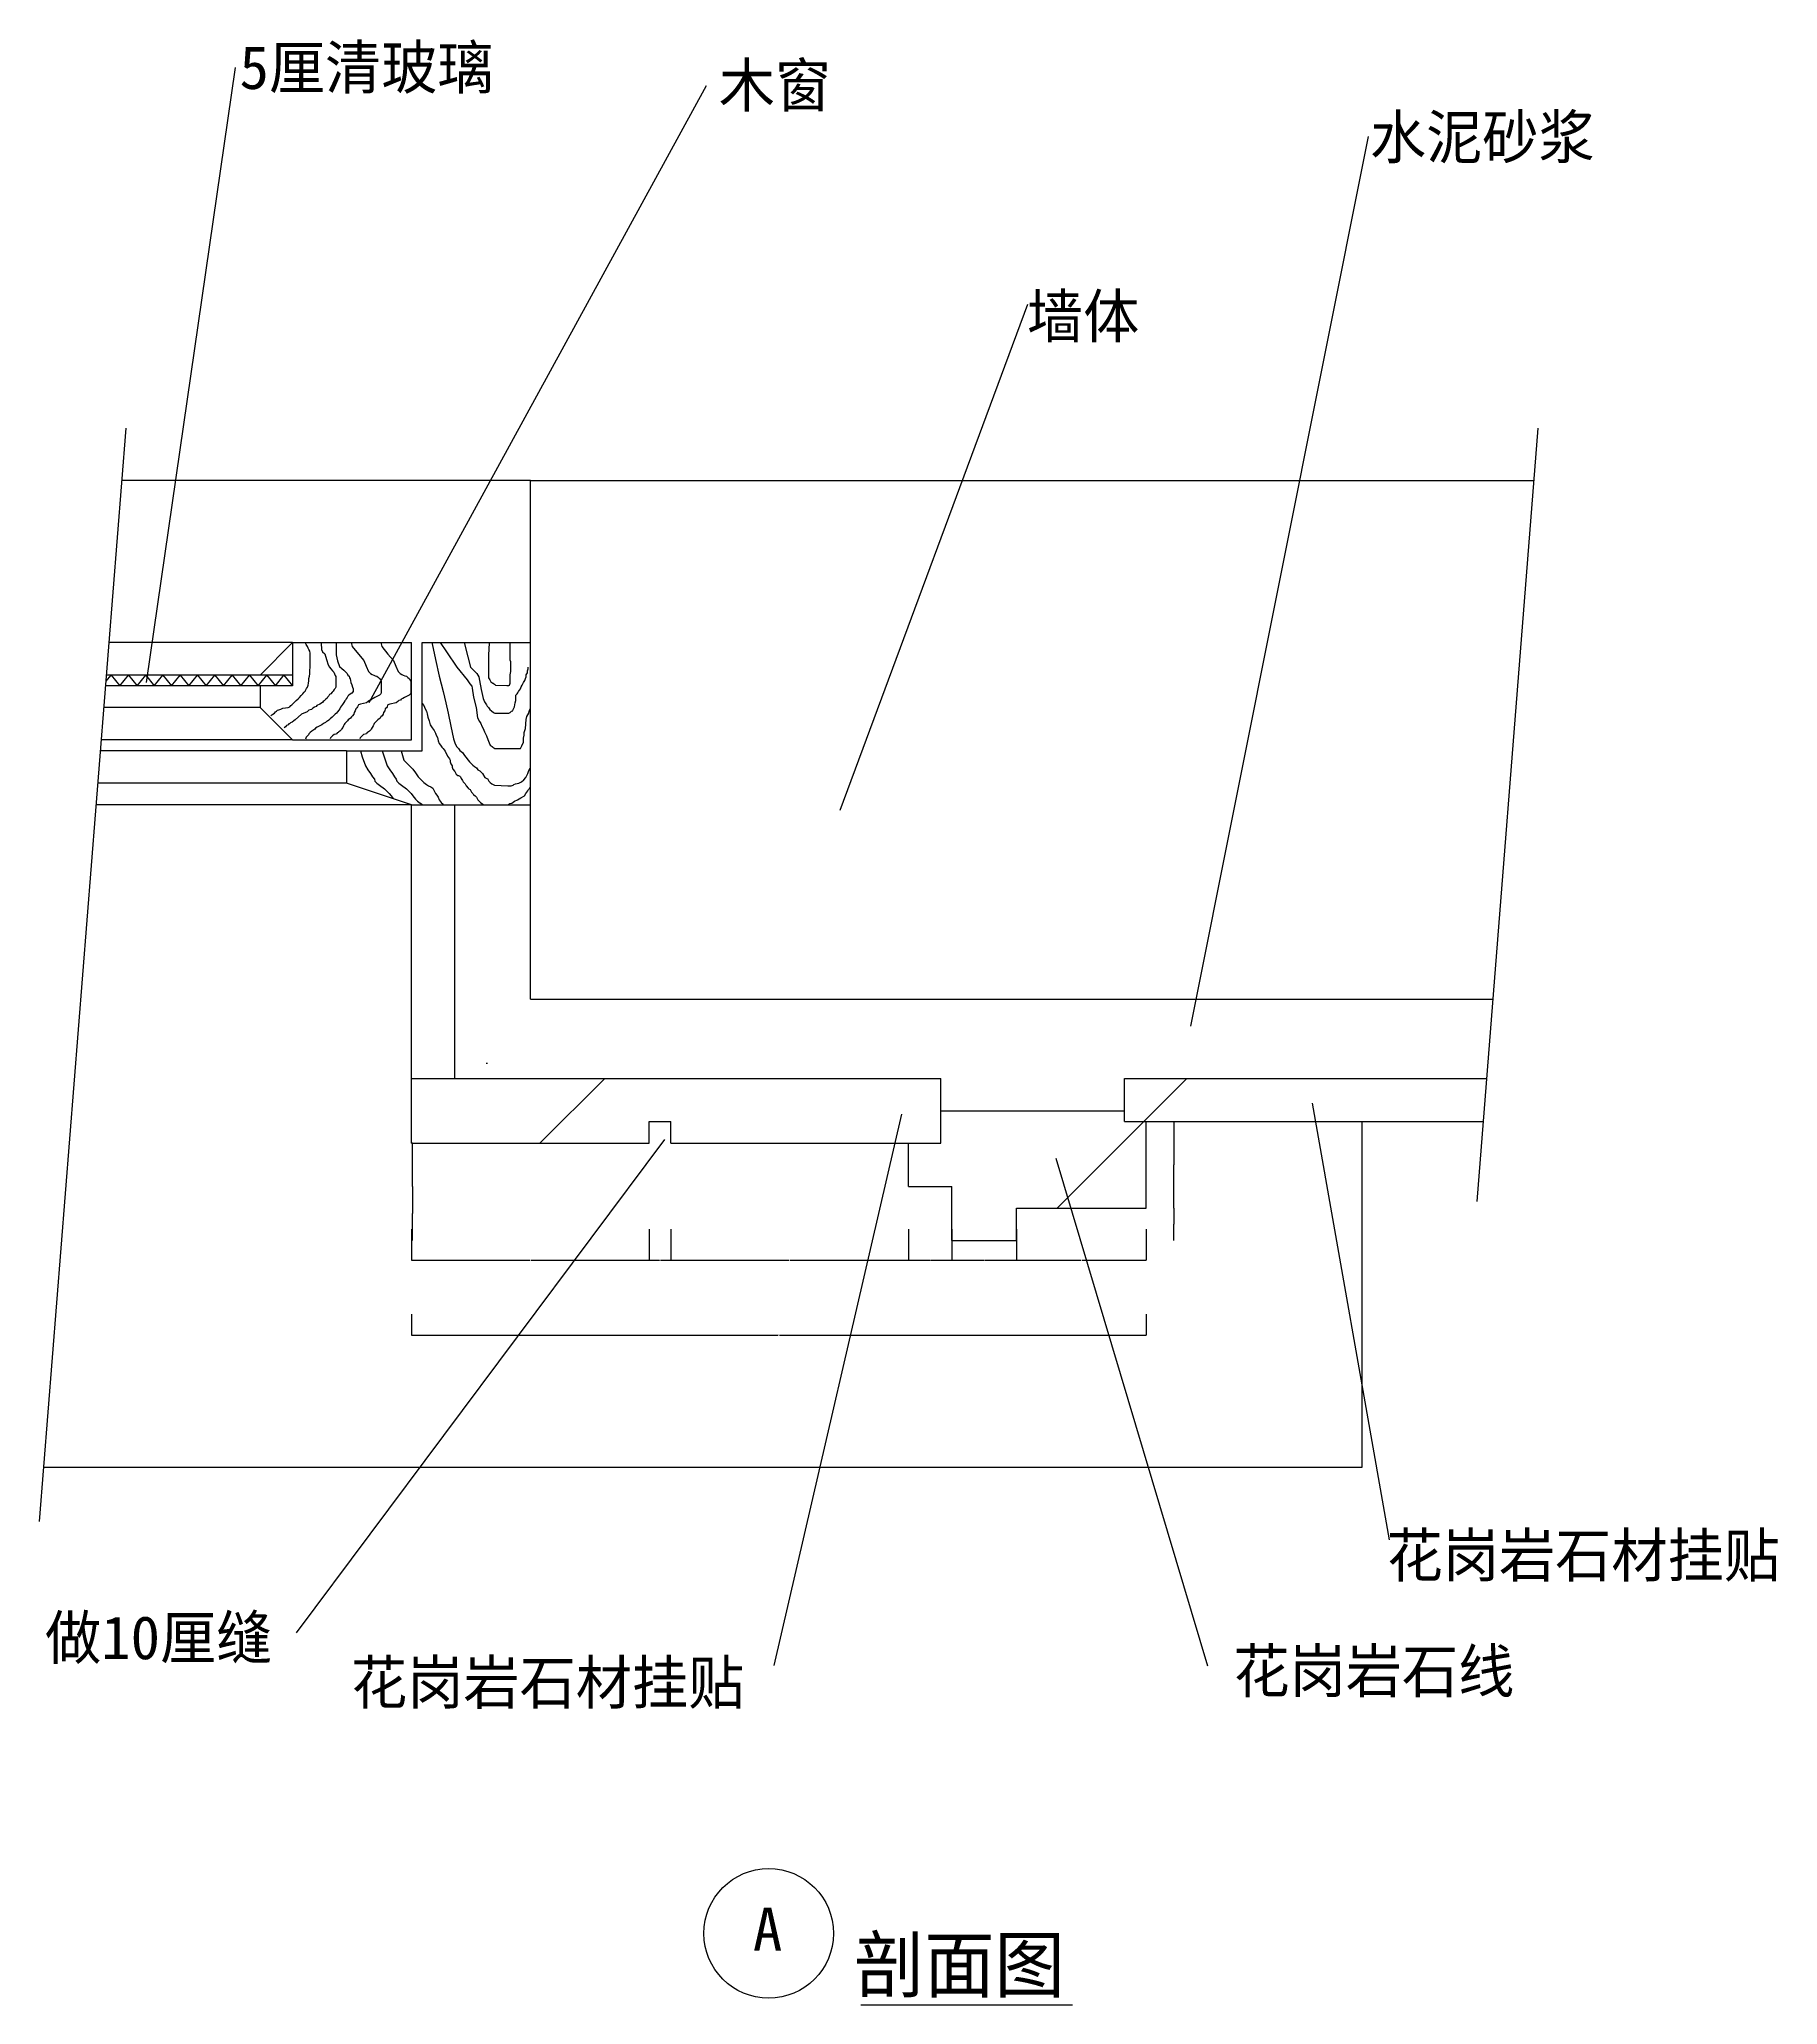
# Model space of a CAD drawing. Header units: metres. Extents: x 267 to 9003, y 394 to 11460.
# Drawn here: x 4981 to 9003, y 6839 to 11388 of the extents above; entities that cross this region are included whole.
import ezdxf

# ---------------------------------------------------------------- set-up
doc = ezdxf.new("R2010")
doc.units = ezdxf.units.M
for name, color, linetype in [('2', 2, 'Continuous'), ('3', 3, 'Continuous'), ('4', 4, 'Continuous'), ('7', 7, 'Continuous'), ('BH', 3, 'Continuous'), ('DIM', 3, 'Continuous'), ('TEXT', 3, 'Continuous')]:
    doc.layers.add(name, color=color, linetype=linetype)
doc.dimstyles.get("Standard").update_dxf_attribs({"dimtxt": 2.5, "dimasz": 2.5, "dimexe": 1.25, "dimexo": 0.625, "dimtad": 1, "dimcen": 2.5, "dimazin": 3, "dimtfac": 1, "dimtmove": 0, "dimatfit": 3})

# ---------------------------------------------------------------- blocks, each defined once
blk = doc.blocks.new('BH2')
at = {"layer": 'BH'}
blk.add_lwpolyline([(0, 32), (5, 28), (0, 24), (5, 20), (0, 16), (5, 12), (0, 8), (5, 4), (0, 0)], dxfattribs=at)
blk = doc.blocks.new('*D46')
for p, q in [((7605.31, 8645.55), (7605.06, 8645.55)), ((7605.56, 8608.05), (7605.56, 8645.55)), ((7605.56, 8645.55), (7605.9, 8645.55)), ((7605.9, 8683.05), (7605.9, 8645.55)), ((7606.15, 8645.55), (7606.4, 8645.55))]:
    blk.add_line(p, q)
at = {"layer": 'Defpoints'}
for p in [(7605.56, 8645.55), (7605.9, 8683.05), (7605.56, 8608.05)]:
    blk.add_point(p, dxfattribs=at)
at = {"layer": 'DIM', "insert": (7605.73, 8646.675), "char_height": 1, "attachment_point": 5}
blk.add_mtext('15', dxfattribs=at)
blk = doc.blocks.new('*D47')
for p, q in [((7241.7, 8634.16), (7241.7, 8562.32)), ((7541.7, 8634.16), (7541.7, 8562.32)), ((7241.95, 8562.32), (7390.7, 8562.32)), ((7392.7, 8562.32), (7541.45, 8562.32))]:
    blk.add_line(p, q)
at = {"layer": 'Defpoints'}
for p in [(7241.7, 8634.16), (7541.7, 8634.16), (7241.7, 8562.32)]:
    blk.add_point(p, dxfattribs=at)
at = {"layer": 'DIM', "insert": (7391.7, 8562.32), "char_height": 1, "attachment_point": 5}
blk.add_mtext('60', dxfattribs=at)
blk = doc.blocks.new('*D48')
for p, q in [((5843.88, 8733.05), (5843.88, 8670.55)), ((5843.63, 8670.55), (5843.38, 8670.55)), ((5843.88, 8608.05), (5843.88, 8670.55)), ((5843.88, 8670.55), (5843.88, 8670.55)), ((5844.13, 8670.55), (5844.38, 8670.55))]:
    blk.add_line(p, q)
at = {"layer": 'Defpoints'}
for p in [(5843.88, 8733.05), (5843.88, 8670.55), (5843.88, 8608.05)]:
    blk.add_point(p, dxfattribs=at)
at = {"layer": 'DIM', "insert": (5843.88, 8671.675), "char_height": 1, "attachment_point": 5}
blk.add_mtext('25', dxfattribs=at)
blk = doc.blocks.new('*D49')
for p, q in [((5841.7, 8634.16), (5841.7, 8562.32)), ((6391.7, 8634.16), (6391.7, 8562.32)), ((5841.95, 8562.32), (6115.2, 8562.32)), ((6118.2, 8562.32), (6391.45, 8562.32))]:
    blk.add_line(p, q)
at = {"layer": 'Defpoints'}
for p in [(5841.7, 8634.16), (6391.7, 8634.16), (5841.7, 8562.32)]:
    blk.add_point(p, dxfattribs=at)
at = {"layer": 'DIM', "insert": (6116.7, 8562.32), "char_height": 1, "attachment_point": 5}
blk.add_mtext('110', dxfattribs=at)
blk = doc.blocks.new('*D50')
for p, q in [((6391.7, 8634.16), (6391.7, 8562.32)), ((6441.7, 8634.16), (6441.7, 8562.32)), ((6391.95, 8562.32), (6415.7, 8562.32)), ((6417.7, 8562.32), (6441.45, 8562.32))]:
    blk.add_line(p, q)
at = {"layer": 'Defpoints'}
for p in [(6391.7, 8634.16), (6441.7, 8634.16), (6391.7, 8562.32)]:
    blk.add_point(p, dxfattribs=at)
at = {"layer": 'DIM', "insert": (6416.7, 8562.32), "char_height": 1, "attachment_point": 5}
blk.add_mtext('10', dxfattribs=at)
blk = doc.blocks.new('*D51')
for p, q in [((6441.7, 8634.16), (6441.7, 8562.32)), ((6991.7, 8634.16), (6991.7, 8562.32)), ((6441.95, 8562.32), (6715.2, 8562.32)), ((6718.2, 8562.32), (6991.45, 8562.32))]:
    blk.add_line(p, q)
at = {"layer": 'Defpoints'}
for p in [(6441.7, 8634.16), (6991.7, 8634.16), (6441.7, 8562.32)]:
    blk.add_point(p, dxfattribs=at)
at = {"layer": 'DIM', "insert": (6716.7, 8562.32), "char_height": 1, "attachment_point": 5}
blk.add_mtext('110', dxfattribs=at)
blk = doc.blocks.new('*D52')
for p, q in [((6991.7, 8634.16), (6991.7, 8562.32)), ((7091.7, 8634.16), (7091.7, 8562.32)), ((6991.95, 8562.32), (7040.7, 8562.32)), ((7042.7, 8562.32), (7091.45, 8562.32))]:
    blk.add_line(p, q)
at = {"layer": 'Defpoints'}
for p in [(6991.7, 8634.16), (7091.7, 8634.16), (6991.7, 8562.32)]:
    blk.add_point(p, dxfattribs=at)
at = {"layer": 'DIM', "insert": (7041.7, 8562.32), "char_height": 1, "attachment_point": 5}
blk.add_mtext('20', dxfattribs=at)
blk = doc.blocks.new('*D53')
for p, q in [((7091.7, 8634.16), (7091.7, 8562.32)), ((7241.7, 8634.16), (7241.7, 8562.32)), ((7091.95, 8562.32), (7165.7, 8562.32)), ((7167.7, 8562.32), (7241.45, 8562.32))]:
    blk.add_line(p, q)
at = {"layer": 'Defpoints'}
for p in [(7091.7, 8634.16), (7241.7, 8634.16), (7091.7, 8562.32)]:
    blk.add_point(p, dxfattribs=at)
at = {"layer": 'DIM', "insert": (7166.7, 8562.32), "char_height": 1, "attachment_point": 5}
blk.add_mtext('30', dxfattribs=at)
blk = doc.blocks.new('*D54')
for p, q in [((5841.7, 8437.32), (5841.7, 8389.13)), ((7541.7, 8437.32), (7541.7, 8389.13)), ((5841.95, 8389.13), (6690.2, 8389.13)), ((6693.2, 8389.13), (7541.45, 8389.13))]:
    blk.add_line(p, q)
at = {"layer": 'Defpoints'}
for p in [(5841.7, 8437.32), (7541.7, 8437.32), (5841.7, 8389.13)]:
    blk.add_point(p, dxfattribs=at)
at = {"layer": 'DIM', "insert": (6691.7, 8389.13), "char_height": 1, "attachment_point": 5}
blk.add_mtext('340', dxfattribs=at)
blk = doc.blocks.new('*D55')
for p, q in [((5844.13, 8833.05), (5841.45, 8833.05)), ((5841.7, 8833.05), (5841.7, 8833.05)), ((5843.88, 8733.05), (5843.88, 8833.05))]:
    blk.add_line(p, q)
at = {"layer": 'Defpoints'}
for p in [(5841.7, 8833.05), (5843.88, 8833.05), (5843.88, 8733.05)]:
    blk.add_point(p, dxfattribs=at)
at = {"layer": 'DIM', "insert": (5842.79, 8831.925), "char_height": 1, "attachment_point": 5}
blk.add_mtext('20', dxfattribs=at)
blk = doc.blocks.new('*D56')
for p, q in [((7605.9, 8883.05), (7605.9, 8783.05)), ((7605.65, 8783.05), (7605.4, 8783.05)), ((7605.9, 8683.05), (7605.9, 8783.05)), ((7605.9, 8783.05), (7605.9, 8783.05)), ((7606.15, 8783.05), (7606.4, 8783.05))]:
    blk.add_line(p, q)
at = {"layer": 'Defpoints'}
for p in [(7605.9, 8883.05), (7605.9, 8783.05), (7605.9, 8683.05)]:
    blk.add_point(p, dxfattribs=at)
at = {"layer": 'DIM', "insert": (7605.9, 8784.175), "char_height": 1, "attachment_point": 5}
blk.add_mtext('40', dxfattribs=at)

msp = doc.modelspace()

# ---------------------------------------------------------------- hatches: boundary and pattern name
at = {"layer": 'BH'}
h = msp.add_hatch(dxfattribs=at)
h.set_pattern_fill('ANSI31', scale=1500)
h.paths.add_polyline_path([(8438.28, 10366.39), (6116.7, 10366.39), (6116.7, 9166.39), (8343.44, 9166.39)])
h = msp.add_hatch(dxfattribs=at)
h.set_pattern_fill('ANSI33', scale=300)
h.paths.add_polyline_path([(7066.7, 8908.05), (7066.7, 8833.05), (6991.7, 8833.05), (6991.7, 8733.05), (7091.7, 8733.05), (7091.7, 8608.05), (7241.7, 8608.05), (7241.7, 8683.05), (7541.7, 8683.05), (7541.7, 8883.05), (7491.7, 8883.05), (7491.7, 8908.05)])
h.paths.add_polyline_path([(8321.05, 8883.05), (8328.96, 8983.05), (7491.7, 8983.05), (7491.7, 8883.05)])
h.paths.add_polyline_path([(7066.7, 8833.05), (7066.7, 8983.05), (5841.7, 8983.05), (5841.7, 8833.05), (6391.7, 8833.05), (6391.7, 8883.05), (6441.7, 8883.05), (6441.7, 8833.05)])
h.paths.add_polyline_path([(5941.7, 9616.39), (5841.7, 9616.39), (5841.7, 8983.05), (5941.7, 8983.05)])
h = msp.add_hatch(dxfattribs=at)
h.set_pattern_fill('AR-CONC', scale=15)
h.paths.add_polyline_path([(6116.7, 9166.39), (6116.7, 9616.39), (5941.7, 9616.39), (5941.7, 8983.05), (7066.7, 8983.05), (7066.7, 8908.05), (7491.7, 8908.05), (7491.7, 8983.05), (8328.96, 8983.05), (8343.44, 9166.39)])

# ---------------------------------------------------------------- linework, layer by layer
at = {"layer": '2'}
for p, q in [((6116.7, 10366.39), (8438.28, 10366.39)), ((6116.7, 9166.39), (6116.7, 10366.39)), ((6116.7, 9166.39), (8343.44, 9166.39))]:
    msp.add_line(p, q, dxfattribs=at)
at = {"layer": '3'}
for p, q in [((5180.51, 10487.59), (4980.58, 7957.62)), ((8447.86, 10487.59), (8306.43, 8697.99)), ((5491.7, 9841.39), (5129.44, 9841.39)), ((5691.7, 9666.39), (5115.61, 9666.39))]:
    msp.add_line(p, q, dxfattribs=at)
at = {"layer": '4'}
for p, q in [((6116.7, 10366.39), (5170.93, 10366.39)), ((5491.7, 9916.39), (5566.7, 9991.39)), ((5566.7, 9991.39), (5566.7, 9891.39)), ((5566.7, 9991.39), (5841.7, 9991.39)), ((5841.7, 9766.39), (5841.7, 9991.39)), ((5866.7, 9741.39), (5866.7, 9991.39)), ((5866.7, 9991.39), (6116.7, 9991.39)), ((5491.7, 9891.39), (5491.7, 9841.39)), ((5491.7, 9841.39), (5566.7, 9766.39)), ((5566.7, 9766.39), (5841.7, 9766.39)), ((5691.7, 9741.39), (5691.7, 9666.39)), ((5691.7, 9741.39), (5866.7, 9741.39)), ((5841.7, 9616.39), (5691.7, 9666.39)), ((5841.7, 8833.05), (5841.7, 9616.39)), ((5841.7, 9616.39), (6116.7, 9616.39)), ((5941.7, 8983.05), (5941.7, 9616.39)), ((5841.7, 8983.05), (7066.7, 8983.05)), ((7066.7, 8833.05), (7066.7, 8983.05)), ((7491.7, 8983.05), (8328.96, 8983.05)), ((7491.7, 8883.05), (7491.7, 8983.05)), ((6391.7, 8833.05), (6391.7, 8883.05)), ((6391.7, 8883.05), (6441.7, 8883.05)), ((6441.7, 8833.05), (6441.7, 8883.05)), ((7066.7, 8908.05), (7491.7, 8908.05)), ((7491.7, 8883.05), (8321.05, 8883.05)), ((7541.7, 8683.05), (7541.7, 8883.05)), ((8041.7, 8083.05), (8041.7, 8883.05)), ((5841.7, 8833.05), (6391.7, 8833.05)), ((6441.7, 8833.05), (7066.7, 8833.05)), ((6991.7, 8733.05), (6991.7, 8833.05)), ((6991.7, 8733.05), (7091.7, 8733.05)), ((7091.7, 8608.05), (7091.7, 8733.05)), ((7241.7, 8683.05), (7541.7, 8683.05)), ((7241.7, 8608.05), (7241.7, 8683.05)), ((7091.7, 8608.05), (7241.7, 8608.05)), ((4990.49, 8083.05), (8041.7, 8083.05))]:
    msp.add_line(p, q, dxfattribs=at)
at = {"layer": '7'}
for p, q in [((5566.7, 9991.39), (5141.3, 9991.39)), ((5566.7, 9916.39), (5135.37, 9916.39)), ((5566.7, 9891.39), (5133.39, 9891.39)), ((5691.7, 9741.39), (5121.54, 9741.39)), ((5566.7, 9766.39), (5123.52, 9766.39)), ((5841.7, 9616.39), (5111.66, 9616.39))]:
    msp.add_line(p, q, dxfattribs=at)
at = {"layer": 'BH'}
for p, q in [((5596.4, 9989.9), (5594.91, 9991.39)), ((5598.22, 9987.18), (5596.4, 9989.9)), ((5600.94, 9982.65), (5598.22, 9987.18)), ((5602.75, 9979.02), (5600.94, 9982.65)), ((5604.57, 9975.4), (5602.75, 9979.02)), ((5606.38, 9971.77), (5604.57, 9975.4)), ((5607.29, 9967.24), (5606.38, 9971.77)), ((5607.29, 9937.33), (5607.29, 9967.24)), ((5632.7, 9991.39), (5632.7, 9989.9)), ((5632.7, 9989.9), (5633.61, 9975.4)), ((5633.61, 9975.4), (5635.43, 9969.96)), ((5635.43, 9969.96), (5640.87, 9965.43)), ((5640.87, 9965.43), (5645.41, 9952.74)), ((5667.19, 9991.39), (5667.19, 9963.61)), ((5667.19, 9963.61), (5670.82, 9949.11)), ((5702.21, 9991.39), (5704.4, 9982.65)), ((5704.4, 9982.65), (5718.92, 9964.52)), ((5718.92, 9964.52), (5731.63, 9950.02)), ((5770.6, 9991.39), (5772.79, 9982.65)), ((5772.79, 9982.65), (5787.31, 9964.52)), ((5787.31, 9964.52), (5800.02, 9950.02)), ((5889.09, 9991.39), (5889.74, 9988.35)), ((5889.74, 9988.35), (5897.17, 9952.74)), ((5907.85, 9991.39), (5923.03, 9970.54)), ((5923.03, 9970.54), (5946.81, 9934.93)), ((5963.88, 9991.39), (5972.07, 9958.67)), ((6021.11, 9989.84), (6019.63, 9963.12)), ((6019.63, 9963.12), (6019.63, 9909.7)), ((6021.22, 9991.39), (6021.11, 9989.84)), ((6069.89, 9951.25), (6069.89, 9991.39)), ((5605.48, 9913.76), (5606.38, 9919.2)), ((5606.38, 9924.64), (5607.29, 9937.33)), ((5606.38, 9919.2), (5606.38, 9924.64)), ((5645.41, 9952.74), (5649.04, 9940.05)), ((5649.04, 9940.05), (5651.76, 9934.61)), ((5651.76, 9934.61), (5655.39, 9930.98)), ((5655.39, 9930.98), (5659.02, 9926.45)), ((5659.02, 9926.45), (5661.74, 9922.83)), ((5661.74, 9922.83), (5663.56, 9919.2)), ((5663.56, 9919.2), (5665.38, 9915.58)), ((5665.38, 9915.58), (5666.28, 9912.86)), ((5670.82, 9949.11), (5675.36, 9936.42)), ((5675.36, 9936.42), (5680.8, 9931.89)), ((5680.8, 9931.89), (5685.34, 9927.36)), ((5685.34, 9927.36), (5688.97, 9923.73)), ((5688.97, 9923.73), (5692.6, 9920.11)), ((5692.6, 9920.11), (5694.42, 9916.48)), ((5694.42, 9916.48), (5697.14, 9913.76)), ((5731.63, 9950.02), (5737.07, 9937.33)), ((5737.07, 9937.33), (5742.52, 9924.64)), ((5742.52, 9924.64), (5747.06, 9920.11)), ((5747.06, 9920.11), (5750.69, 9917.39)), ((5750.69, 9917.39), (5754.32, 9916.48)), ((5754.32, 9916.48), (5757.95, 9914.67)), ((5800.02, 9950.02), (5805.46, 9937.33)), ((5805.46, 9937.33), (5810.91, 9924.64)), ((5810.91, 9924.64), (5815.45, 9920.11)), ((5815.45, 9920.11), (5819.08, 9917.39)), ((5819.08, 9917.39), (5822.71, 9916.48)), ((5822.71, 9916.48), (5826.34, 9914.67)), ((5897.17, 9952.74), (5906.09, 9914.15)), ((5946.81, 9934.93), (5970.58, 9905.24)), ((5972.07, 9958.67), (5978.02, 9934.93)), ((5978.02, 9934.93), (5986.93, 9926.02)), ((5986.93, 9926.02), (5992.88, 9920.08)), ((5992.88, 9920.08), (5997.33, 9912.66)), ((6071.38, 9946.8), (6069.89, 9951.25)), ((6069.89, 9917.12), (6071.38, 9924.54)), ((6069.89, 9897.82), (6069.89, 9917.12)), ((6071.38, 9924.54), (6071.38, 9946.8)), ((6107.04, 9917.12), (6110.02, 9921.57)), ((6107.04, 9912.66), (6107.04, 9917.12)), ((6110.02, 9926.02), (6111.5, 9930.47)), ((6110.02, 9921.57), (6110.02, 9926.02)), ((6111.5, 9930.47), (6111.5, 9934.93)), ((5586.42, 9869.35), (5590.05, 9872.98)), ((5590.05, 9872.98), (5592.77, 9875.7)), ((5592.77, 9875.7), (5593.68, 9877.51)), ((5593.68, 9877.51), (5595.49, 9879.32)), ((5595.49, 9879.32), (5597.31, 9882.04)), ((5597.31, 9882.04), (5599.12, 9885.67)), ((5599.12, 9885.67), (5600.94, 9888.39)), ((5600.94, 9888.39), (5602.75, 9892.92)), ((5602.75, 9892.92), (5603.66, 9897.45)), ((5603.66, 9897.45), (5604.57, 9902.89)), ((5604.57, 9908.33), (5605.48, 9913.76)), ((5604.57, 9902.89), (5604.57, 9908.33)), ((5651.76, 9871.17), (5650.85, 9868.45)), ((5655.39, 9872.98), (5651.76, 9871.17)), ((5658.11, 9876.6), (5655.39, 9872.98)), ((5660.84, 9879.32), (5658.11, 9876.6)), ((5662.65, 9882.95), (5660.84, 9879.32)), ((5665.38, 9885.67), (5662.65, 9882.95)), ((5666.28, 9888.39), (5665.38, 9885.67)), ((5666.28, 9912.86), (5666.28, 9888.39)), ((5699.86, 9872.07), (5696.23, 9869.35)), ((5697.14, 9913.76), (5698.05, 9910.14)), ((5698.05, 9910.14), (5699.86, 9907.42)), ((5699.86, 9907.42), (5700.77, 9903.79)), ((5703.49, 9874.79), (5699.86, 9872.07)), ((5700.77, 9903.79), (5701.68, 9899.26)), ((5701.68, 9899.26), (5703.49, 9893.82)), ((5703.49, 9893.82), (5705.31, 9888.39)), ((5707.12, 9878.42), (5703.49, 9874.79)), ((5705.31, 9888.39), (5707.12, 9884.76)), ((5707.12, 9884.76), (5707.12, 9878.42)), ((5767.93, 9870.26), (5757.04, 9864.82)), ((5757.95, 9914.67), (5761.58, 9913.76)), ((5761.58, 9913.76), (5765.21, 9911.05)), ((5765.21, 9911.05), (5767.93, 9908.33)), ((5767.93, 9908.33), (5769.74, 9905.61)), ((5770.65, 9872.98), (5767.93, 9870.26)), ((5769.74, 9905.61), (5771.56, 9901.98)), ((5771.56, 9874.79), (5770.65, 9872.98)), ((5771.56, 9901.98), (5771.56, 9874.79)), ((5836.32, 9870.26), (5825.43, 9864.82)), ((5826.34, 9914.67), (5829.97, 9913.76)), ((5829.97, 9913.76), (5833.6, 9911.05)), ((5833.6, 9911.05), (5836.32, 9908.33)), ((5836.32, 9908.33), (5838.14, 9905.61)), ((5839.04, 9872.98), (5836.32, 9870.26)), ((5838.14, 9905.61), (5839.95, 9901.98)), ((5839.95, 9874.79), (5839.04, 9872.98)), ((5839.95, 9901.98), (5839.95, 9874.79)), ((5906.09, 9914.15), (5915, 9878.53)), ((5915, 9878.53), (5920.95, 9851.82)), ((5970.58, 9905.24), (5976.53, 9896.34)), ((5976.53, 9896.34), (5980.99, 9890.4)), ((5980.99, 9890.4), (5982.47, 9885.95)), ((5982.47, 9885.95), (5985.45, 9865.17)), ((5997.33, 9912.66), (5998.82, 9903.76)), ((5998.82, 9903.76), (6003.28, 9882.98)), ((6003.28, 9882.98), (6007.74, 9862.2)), ((6019.63, 9909.7), (6022.6, 9905.24)), ((6022.6, 9905.24), (6025.57, 9900.79)), ((6025.57, 9900.79), (6030.03, 9897.82)), ((6030.03, 9897.82), (6031.51, 9897.82)), ((6031.51, 9897.82), (6031.51, 9896.34)), ((6031.51, 9896.34), (6034.49, 9894.85)), ((6034.49, 9894.85), (6035.97, 9893.37)), ((6035.97, 9893.37), (6062.46, 9891.89)), ((6062.46, 9891.89), (6066.92, 9891.89)), ((6066.92, 9891.89), (6068.4, 9893.37)), ((6068.4, 9893.37), (6069.89, 9897.82)), ((6083.26, 9869.62), (6086.24, 9872.59)), ((6083.26, 9857.75), (6083.26, 9869.62)), ((6086.24, 9872.59), (6087.72, 9875.56)), ((6087.72, 9875.56), (6089.21, 9878.53)), ((6089.21, 9878.53), (6093.67, 9884.47)), ((6093.67, 9884.47), (6095.15, 9888.92)), ((6095.15, 9888.92), (6098.13, 9893.37)), ((6098.13, 9893.37), (6101.1, 9899.31)), ((6101.1, 9899.31), (6104.07, 9903.76)), ((6104.07, 9903.76), (6105.56, 9908.21)), ((6105.56, 9908.21), (6107.04, 9912.66)), ((5516.54, 9823.13), (5521.07, 9825.85)), ((5521.07, 9825.85), (5524.7, 9828.57)), ((5524.7, 9828.57), (5527.43, 9831.29)), ((5527.43, 9831.29), (5529.24, 9833.1)), ((5529.24, 9833.1), (5531.96, 9834.91)), ((5531.96, 9834.91), (5534.69, 9835.82)), ((5534.69, 9835.82), (5539.23, 9837.63)), ((5539.23, 9837.63), (5543.76, 9839.44)), ((5543.76, 9839.44), (5556.47, 9841.26)), ((5556.47, 9841.26), (5560.1, 9843.07)), ((5560.1, 9843.07), (5562.82, 9845.79)), ((5562.82, 9845.79), (5564.64, 9847.6)), ((5564.64, 9847.6), (5568.27, 9850.32)), ((5568.27, 9850.32), (5570.99, 9853.95)), ((5570.99, 9853.95), (5574.62, 9857.57)), ((5587.33, 9825.85), (5572.8, 9813.16)), ((5574.62, 9857.57), (5579.16, 9861.2)), ((5579.16, 9861.2), (5582.79, 9864.82)), ((5582.79, 9864.82), (5586.42, 9869.35)), ((5600.03, 9831.29), (5587.33, 9825.85)), ((5604.57, 9834.91), (5600.03, 9831.29)), ((5610.01, 9836.73), (5604.57, 9834.91)), ((5613.64, 9839.44), (5610.01, 9836.73)), ((5617.27, 9842.16), (5613.64, 9839.44)), ((5620.9, 9843.98), (5617.27, 9842.16)), ((5622.72, 9845.79), (5620.9, 9843.98)), ((5629.98, 9849.41), (5622.72, 9845.79)), ((5635.43, 9853.04), (5629.98, 9849.41)), ((5637.24, 9854.85), (5635.43, 9853.04)), ((5639.96, 9856.66), (5637.24, 9854.85)), ((5640.87, 9858.48), (5639.96, 9856.66)), ((5643.59, 9860.29), (5640.87, 9858.48)), ((5646.32, 9863.01), (5643.59, 9860.29)), ((5648.13, 9865.73), (5646.32, 9863.01)), ((5650.85, 9868.45), (5648.13, 9865.73)), ((5665.38, 9825.85), (5661.74, 9823.13)), ((5668.1, 9828.57), (5665.38, 9825.85)), ((5670.82, 9831.29), (5668.1, 9828.57)), ((5673.54, 9834.91), (5670.82, 9831.29)), ((5676.27, 9838.54), (5673.54, 9834.91)), ((5677.17, 9842.16), (5676.27, 9838.54)), ((5679.9, 9844.88), (5677.17, 9842.16)), ((5681.71, 9848.51), (5679.9, 9844.88)), ((5685.34, 9853.04), (5681.71, 9848.51)), ((5687.16, 9856.66), (5685.34, 9853.04)), ((5688.97, 9858.48), (5687.16, 9856.66)), ((5690.79, 9861.2), (5688.97, 9858.48)), ((5692.6, 9864.82), (5690.79, 9861.2)), ((5694.42, 9867.54), (5692.6, 9864.82)), ((5696.23, 9869.35), (5694.42, 9867.54)), ((5708.03, 9825.85), (5705.31, 9822.22)), ((5708.94, 9829.47), (5708.03, 9825.85)), ((5711.66, 9834.01), (5708.94, 9829.47)), ((5712.57, 9838.54), (5711.66, 9834.01)), ((5715.29, 9840.35), (5712.57, 9838.54)), ((5717.11, 9843.07), (5715.29, 9840.35)), ((5718.01, 9845.79), (5717.11, 9843.07)), ((5718.92, 9847.6), (5718.01, 9845.79)), ((5723.46, 9849.41), (5718.92, 9847.6)), ((5737.98, 9852.13), (5723.46, 9849.41)), ((5741.61, 9854.85), (5737.98, 9852.13)), ((5744.33, 9857.57), (5741.61, 9854.85)), ((5747.96, 9858.48), (5744.33, 9857.57)), ((5749.78, 9860.29), (5747.96, 9858.48)), ((5753.41, 9862.1), (5749.78, 9860.29)), ((5757.04, 9864.82), (5753.41, 9862.1)), ((5776.42, 9825.85), (5773.7, 9822.22)), ((5777.33, 9829.47), (5776.42, 9825.85)), ((5780.05, 9834.01), (5777.33, 9829.47)), ((5780.96, 9838.54), (5780.05, 9834.01)), ((5783.68, 9840.35), (5780.96, 9838.54)), ((5785.5, 9843.07), (5783.68, 9840.35)), ((5786.41, 9845.79), (5785.5, 9843.07)), ((5787.31, 9847.6), (5786.41, 9845.79)), ((5791.85, 9849.41), (5787.31, 9847.6)), ((5806.37, 9852.13), (5791.85, 9849.41)), ((5810, 9854.85), (5806.37, 9852.13)), ((5812.72, 9857.57), (5810, 9854.85)), ((5816.36, 9858.48), (5812.72, 9857.57)), ((5818.17, 9860.29), (5816.36, 9858.48)), ((5821.8, 9862.1), (5818.17, 9860.29)), ((5825.43, 9864.82), (5821.8, 9862.1)), ((5866.7, 9850.53), (5870.42, 9845.88)), ((5870.42, 9845.88), (5873.39, 9838.46)), ((5873.39, 9838.46), (5876.37, 9832.52)), ((5876.37, 9832.52), (5877.85, 9826.59)), ((5877.85, 9826.59), (5879.34, 9819.16)), ((5920.95, 9851.82), (5926.89, 9828.07)), ((5926.89, 9828.07), (5932.84, 9798.39)), ((5985.45, 9865.17), (5991.39, 9841.43)), ((5991.39, 9841.43), (5994.36, 9817.68)), ((6007.74, 9862.2), (6010.71, 9854.78)), ((6010.71, 9854.78), (6015.17, 9847.36)), ((6015.17, 9847.36), (6016.65, 9844.39)), ((6016.65, 9844.39), (6019.63, 9841.43)), ((6019.63, 9841.43), (6022.6, 9836.97)), ((6022.6, 9836.97), (6027.06, 9834.01)), ((6027.06, 9834.01), (6031.51, 9829.55)), ((6031.51, 9829.55), (6034.49, 9828.07)), ((6034.49, 9828.07), (6066.92, 9828.07)), ((6066.92, 9828.07), (6069.89, 9829.55)), ((6069.89, 9829.55), (6072.86, 9832.52)), ((6072.86, 9832.52), (6075.83, 9834.01)), ((6075.83, 9834.01), (6077.32, 9836.97)), ((6077.32, 9836.97), (6080.29, 9842.91)), ((6080.29, 9842.91), (6081.78, 9851.82)), ((6081.78, 9851.82), (6083.26, 9857.75)), ((6108.53, 9820.65), (6112.99, 9828.07)), ((6112.99, 9828.07), (6114.47, 9835.49)), ((6114.47, 9835.49), (6116.7, 9839.93)), ((5550.12, 9796.85), (5547.39, 9794.13)), ((5552.84, 9799.57), (5550.12, 9796.85)), ((5556.47, 9801.38), (5552.84, 9799.57)), ((5558.28, 9803.19), (5556.47, 9801.38)), ((5560.1, 9804.1), (5558.28, 9803.19)), ((5561.91, 9805.91), (5560.1, 9804.1)), ((5565.54, 9807.72), (5561.91, 9805.91)), ((5569.17, 9810.44), (5565.54, 9807.72)), ((5572.8, 9813.16), (5569.17, 9810.44)), ((5604.57, 9780.53), (5603.66, 9777.81)), ((5607.29, 9783.25), (5604.57, 9780.53)), ((5610.92, 9786.88), (5607.29, 9783.25)), ((5615.46, 9789.6), (5610.92, 9786.88)), ((5618.18, 9791.41), (5615.46, 9789.6)), ((5620, 9793.22), (5618.18, 9791.41)), ((5623.63, 9795.94), (5620, 9793.22)), ((5626.35, 9797.75), (5623.63, 9795.94)), ((5629.98, 9798.66), (5626.35, 9797.75)), ((5634.52, 9801.38), (5629.98, 9798.66)), ((5638.15, 9804.1), (5634.52, 9801.38)), ((5642.69, 9806.82), (5638.15, 9804.1)), ((5645.41, 9808.63), (5642.69, 9806.82)), ((5647.22, 9809.54), (5645.41, 9808.63)), ((5650.85, 9812.25), (5647.22, 9809.54)), ((5653.58, 9814.97), (5650.85, 9812.25)), ((5658.11, 9818.6), (5653.58, 9814.97)), ((5661.74, 9823.13), (5658.11, 9818.6)), ((5662.65, 9778.72), (5659.02, 9776)), ((5666.28, 9779.63), (5662.65, 9778.72)), ((5669.01, 9780.53), (5666.28, 9779.63)), ((5669.91, 9782.34), (5669.01, 9780.53)), ((5671.73, 9783.25), (5669.91, 9782.34)), ((5673.54, 9785.06), (5671.73, 9783.25)), ((5676.27, 9786.88), (5673.54, 9785.06)), ((5678.99, 9789.6), (5676.27, 9786.88)), ((5679.9, 9791.41), (5678.99, 9789.6)), ((5682.62, 9795.03), (5679.9, 9791.41)), ((5684.43, 9798.66), (5682.62, 9795.03)), ((5686.25, 9802.28), (5684.43, 9798.66)), ((5687.16, 9804.1), (5686.25, 9802.28)), ((5693.51, 9810.44), (5687.16, 9804.1)), ((5695.32, 9813.16), (5693.51, 9810.44)), ((5700.77, 9816.79), (5695.32, 9813.16)), ((5702.58, 9819.5), (5700.77, 9816.79)), ((5705.31, 9822.22), (5702.58, 9819.5)), ((5731.04, 9778.72), (5727.41, 9776)), ((5734.68, 9779.63), (5731.04, 9778.72)), ((5737.4, 9780.53), (5734.68, 9779.63)), ((5738.31, 9782.34), (5737.4, 9780.53)), ((5740.12, 9783.25), (5738.31, 9782.34)), ((5741.94, 9785.06), (5740.12, 9783.25)), ((5744.66, 9786.88), (5741.94, 9785.06)), ((5747.38, 9789.6), (5744.66, 9786.88)), ((5748.29, 9791.41), (5747.38, 9789.6)), ((5751.01, 9795.03), (5748.29, 9791.41)), ((5752.83, 9798.66), (5751.01, 9795.03)), ((5754.64, 9802.28), (5752.83, 9798.66)), ((5755.55, 9804.1), (5754.64, 9802.28)), ((5761.9, 9810.44), (5755.55, 9804.1)), ((5763.72, 9813.16), (5761.9, 9810.44)), ((5769.16, 9816.79), (5763.72, 9813.16)), ((5770.98, 9819.5), (5769.16, 9816.79)), ((5773.7, 9822.22), (5770.98, 9819.5)), ((5879.34, 9819.16), (5882.31, 9810.26)), ((5882.31, 9810.26), (5885.28, 9801.36)), ((5885.28, 9801.36), (5889.74, 9793.93)), ((5889.74, 9793.93), (5894.2, 9788)), ((5894.2, 9788), (5897.17, 9782.06)), ((5897.17, 9782.06), (5898.66, 9777.61)), ((5932.84, 9798.39), (5938.78, 9768.7)), ((5994.36, 9817.68), (5998.82, 9808.78)), ((5998.82, 9808.78), (6001.79, 9804.32)), ((6001.79, 9804.32), (6004.77, 9798.39)), ((6004.77, 9798.39), (6007.74, 9792.45)), ((6007.74, 9792.45), (6010.71, 9785.03)), ((6010.71, 9785.03), (6015.17, 9776.13)), ((6102.58, 9783.55), (6105.56, 9792.45)), ((6102.58, 9777.61), (6102.58, 9783.55)), ((6105.56, 9792.45), (6107.04, 9813.23)), ((6107.04, 9813.23), (6108.53, 9820.65)), ((5598.22, 9772.38), (5596.4, 9767.84)), ((5603.66, 9777.81), (5598.22, 9772.38)), ((5654.48, 9771.47), (5653.58, 9768.75)), ((5659.02, 9776), (5654.48, 9771.47)), ((5722.88, 9771.47), (5721.97, 9768.75)), ((5727.41, 9776), (5722.88, 9771.47)), ((5723.47, 9741.39), (5727.54, 9727.15)), ((5774.21, 9741.39), (5778.28, 9727.15)), ((5817.57, 9741.39), (5824.35, 9719.73)), ((5898.66, 9777.61), (5901.63, 9771.67)), ((5901.63, 9771.67), (5903.12, 9764.25)), ((5903.12, 9764.25), (5906.09, 9758.32)), ((5906.09, 9758.32), (5909.06, 9753.86)), ((5909.06, 9753.86), (5912.03, 9749.41)), ((5912.03, 9749.41), (5915, 9746.44)), ((5915, 9746.44), (5919.46, 9740.51)), ((5919.46, 9740.51), (5925.41, 9728.63)), ((5938.78, 9768.7), (5941.75, 9759.8)), ((5941.75, 9759.8), (5946.21, 9750.9)), ((5946.21, 9750.9), (5950.67, 9746.44)), ((5950.67, 9746.44), (5953.64, 9741.99)), ((5953.64, 9741.99), (5959.59, 9737.54)), ((5959.59, 9737.54), (5964.05, 9730.12)), ((6015.17, 9776.13), (6018.14, 9767.22)), ((6018.14, 9767.22), (6021.11, 9759.8)), ((6021.11, 9759.8), (6024.08, 9753.86)), ((6024.08, 9753.86), (6028.54, 9750.9)), ((6028.54, 9750.9), (6030.03, 9749.41)), ((6030.03, 9749.41), (6034.49, 9746.44)), ((6034.49, 9746.44), (6093.67, 9746.44)), ((6093.67, 9746.44), (6096.64, 9752.38)), ((6096.64, 9752.38), (6101.1, 9761.28)), ((6101.1, 9770.19), (6102.58, 9777.61)), ((6101.1, 9761.28), (6101.1, 9770.19)), ((5727.54, 9727.15), (5734.97, 9706.37)), ((5734.97, 9706.37), (5740.91, 9697.47)), ((5740.91, 9697.47), (5746.86, 9688.56)), ((5746.86, 9688.56), (5751.32, 9681.14)), ((5778.28, 9727.15), (5785.71, 9706.37)), ((5785.71, 9706.37), (5791.66, 9697.47)), ((5791.66, 9697.47), (5797.6, 9688.56)), ((5797.6, 9688.56), (5802.06, 9681.14)), ((5824.35, 9719.73), (5845.16, 9698.95)), ((5845.16, 9698.95), (5851.1, 9690.05)), ((5851.1, 9690.05), (5857.05, 9681.14)), ((5925.41, 9728.63), (5929.87, 9722.7)), ((5929.87, 9722.7), (5931.35, 9719.73)), ((5931.35, 9719.73), (5931.35, 9715.28)), ((5931.35, 9715.28), (5932.84, 9710.82)), ((5932.84, 9710.82), (5935.81, 9706.37)), ((5935.81, 9706.37), (5935.81, 9703.4)), ((5935.81, 9703.4), (5937.3, 9698.95)), ((5937.3, 9698.95), (5941.75, 9693.01)), ((5941.75, 9693.01), (5944.73, 9687.08)), ((5964.05, 9730.12), (5975.94, 9715.28)), ((5975.94, 9715.28), (5980.39, 9710.82)), ((5980.39, 9710.82), (5983.37, 9707.86)), ((5983.37, 9707.86), (5987.82, 9704.89)), ((5987.82, 9704.89), (5992.28, 9701.92)), ((5992.28, 9701.92), (5995.25, 9697.47)), ((5995.25, 9697.47), (5999.71, 9694.5)), ((5999.71, 9694.5), (6005.66, 9688.56)), ((6005.66, 9688.56), (6011.6, 9679.66)), ((6109.42, 9685.59), (6110.91, 9688.56)), ((6110.91, 9688.56), (6112.39, 9693.01)), ((6112.39, 9693.01), (6113.88, 9697.47)), ((6113.88, 9697.47), (6116.7, 9701.22)), ((5751.32, 9681.14), (5755.78, 9675.2)), ((5755.78, 9675.2), (5757.26, 9670.75)), ((5757.26, 9670.75), (5761.72, 9666.3)), ((5761.72, 9666.3), (5767.66, 9661.85)), ((5767.66, 9661.85), (5779.55, 9652.94)), ((5779.55, 9652.94), (5785.5, 9647.01)), ((5785.5, 9647.01), (5789.96, 9642.55)), ((5789.96, 9642.55), (5794.41, 9636.62)), ((5802.06, 9681.14), (5806.52, 9675.2)), ((5806.52, 9675.2), (5808, 9670.75)), ((5808, 9670.75), (5812.46, 9666.3)), ((5812.46, 9666.3), (5818.41, 9661.85)), ((5818.41, 9661.85), (5830.3, 9652.94)), ((5830.3, 9652.94), (5836.24, 9647.01)), ((5836.24, 9647.01), (5840.7, 9642.55)), ((5840.7, 9642.55), (5845.16, 9636.62)), ((5857.05, 9681.14), (5864.48, 9673.72)), ((5864.48, 9673.72), (5870.42, 9667.78)), ((5870.42, 9667.78), (5876.37, 9663.33)), ((5876.37, 9663.33), (5880.82, 9660.36)), ((5880.82, 9660.36), (5886.77, 9657.4)), ((5886.77, 9657.4), (5891.23, 9654.43)), ((5891.23, 9654.43), (5892.71, 9651.46)), ((5892.71, 9651.46), (5894.2, 9648.49)), ((5894.2, 9648.49), (5897.17, 9642.55)), ((5897.17, 9642.55), (5900.14, 9638.1)), ((5944.73, 9687.08), (5949.19, 9684.11)), ((5949.19, 9684.11), (5950.67, 9684.11)), ((5950.67, 9684.11), (5953.64, 9682.63)), ((5953.64, 9682.63), (5955.13, 9681.14)), ((5955.13, 9681.14), (5956.62, 9676.69)), ((5956.62, 9676.69), (5959.59, 9672.24)), ((5959.59, 9672.24), (5961.07, 9669.27)), ((5961.07, 9669.27), (5965.53, 9664.82)), ((5965.53, 9664.82), (5968.5, 9660.36)), ((5968.5, 9660.36), (5972.96, 9654.43)), ((5972.96, 9654.43), (5974.45, 9652.94)), ((5974.45, 9652.94), (5977.42, 9651.46)), ((5977.42, 9651.46), (5978.91, 9648.49)), ((5978.91, 9648.49), (5980.39, 9645.52)), ((5980.39, 9645.52), (5983.37, 9642.55)), ((5983.37, 9642.55), (5984.85, 9639.59)), ((6011.6, 9679.66), (6016.06, 9676.69)), ((6016.06, 9676.69), (6017.55, 9676.69)), ((6017.55, 9676.69), (6019.03, 9673.72)), ((6019.03, 9673.72), (6020.52, 9670.75)), ((6020.52, 9670.75), (6023.49, 9667.78)), ((6023.49, 9667.78), (6027.95, 9664.82)), ((6027.95, 9664.82), (6033.89, 9661.85)), ((6033.89, 9661.85), (6064.84, 9660.36)), ((6064.84, 9660.36), (6072.27, 9660.36)), ((6072.27, 9660.36), (6076.73, 9661.85)), ((6076.73, 9661.85), (6078.21, 9663.33)), ((6078.21, 9663.33), (6082.67, 9664.82)), ((6082.67, 9664.82), (6090.1, 9666.3)), ((6090.1, 9666.3), (6096.05, 9669.27)), ((6096.05, 9669.27), (6101.99, 9673.72)), ((6101.99, 9673.72), (6106.45, 9679.66)), ((6103.48, 9636.62), (6106.45, 9642.55)), ((6106.45, 9679.66), (6109.42, 9685.59)), ((6106.45, 9642.55), (6110.91, 9648.49)), ((6110.91, 9648.49), (6112.39, 9651.46)), ((6112.39, 9651.46), (6115.37, 9654.43)), ((6115.37, 9654.43), (6116.7, 9658.42)), ((5794.41, 9636.62), (5799.3, 9630.52)), ((5845.16, 9636.62), (5851.1, 9629.2)), ((5851.1, 9629.2), (5855.56, 9624.74)), ((5855.56, 9624.74), (5861.5, 9620.29)), ((5861.5, 9620.29), (5862.99, 9620.29)), ((5862.99, 9620.29), (5862.99, 9618.81)), ((5862.99, 9618.81), (5865.96, 9617.32)), ((5865.96, 9617.32), (5866.9, 9616.39)), ((5900.14, 9638.1), (5903.12, 9633.65)), ((5903.12, 9633.65), (5906.09, 9627.71)), ((5906.09, 9627.71), (5910.55, 9621.78)), ((5910.55, 9621.78), (5915, 9617.32)), ((5915, 9617.32), (5915.94, 9616.39)), ((5984.85, 9639.59), (5986.34, 9639.59)), ((5986.34, 9639.59), (5989.31, 9636.62)), ((5989.31, 9636.62), (5992.28, 9633.65)), ((5992.28, 9633.65), (5995.25, 9627.71)), ((5995.25, 9627.71), (6001.2, 9621.78)), ((6001.2, 9621.78), (6007.14, 9617.32)), ((6007.14, 9617.32), (6009.02, 9616.39)), ((6064.45, 9616.39), (6069.3, 9618.81)), ((6069.3, 9618.81), (6073.75, 9620.29)), ((6073.75, 9620.29), (6079.7, 9624.74)), ((6079.7, 9624.74), (6087.13, 9627.71)), ((6087.13, 9627.71), (6094.56, 9632.17)), ((6094.56, 9632.17), (6103.48, 9636.62))]:
    msp.add_line(p, q, dxfattribs=at)
msp.add_lwpolyline([(5135.37, 9902.23), (5146.7, 9916.39), (5166.7, 9891.39), (5186.7, 9916.39), (5206.7, 9891.39), (5226.7, 9916.39), (5246.7, 9891.39)], dxfattribs=at)
at = {"layer": 'TEXT'}
msp.add_line((6881.19, 6839.49), (7370.98, 6839.49), dxfattribs=at)
msp.add_circle((6668.22, 7004.49), 150, dxfattribs=at)

# ---------------------------------------------------------------- block references
at = {"layer": '3', "xscale": 5, "yscale": 5, "zscale": 5, "rotation": 90}
for p in [(5406.7, 9891.39), (5566.7, 9891.39)]:
    msp.add_blockref('BH2', p, dxfattribs=at)

# ---------------------------------------------------------------- texts
at = {"layer": 'TEXT'}
for s, height, p in [('5厘清玻璃', 100, (5443.76, 11272.64)), ('木窗', 100, (6552.86, 11231.38)), ('水泥砂浆', 100, (8059.32, 11111.52)), ('墙体', 100, (7265.84, 10696.82)), ('花岗岩石材挂贴', 100, (8097.99, 7829.56)), ('做10厘缝', 100, (4993.86, 7639.08)), ('花岗岩石材挂贴', 100, (5701.88, 7535.26)), ('花岗岩石线', 100, (7743.49, 7561.68)), ('A', 100, (6631.65, 6964.27)), ('剖面图', 125, (6865.86, 6869.38))]:
    msp.add_text(s, height=height, dxfattribs=at).set_placement(p)

# ---------------------------------------------------------------- dimensions: what is measured, and where the dimension line sits
at = {"layer": 'DIM'}
for base, p1, p2, text, picture, middle in [((7605.9, 8783.05), (7605.9, 8683.05), (7605.9, 8883.05), '40', '*D56', (7605.9, 8784.175)), ((5843.88, 8833.05), (5843.88, 8733.05), (5841.7, 8833.05), '20', '*D55', (5842.79, 8831.925)), ((5843.88, 8670.55), (5843.88, 8608.05), (5843.88, 8733.05), '25', '*D48', (5843.88, 8671.675)), ((7605.56, 8645.55), (7605.56, 8608.05), (7605.9, 8683.05), '15', '*D46', (7605.73, 8646.675)), ((5841.7, 8562.32), (5841.7, 8634.16), (6391.7, 8634.16), '110', '*D49', (6116.7, 8562.32)), ((6391.7, 8562.32), (6391.7, 8634.16), (6441.7, 8634.16), '10', '*D50', (6416.7, 8562.32)), ((6441.7, 8562.32), (6441.7, 8634.16), (6991.7, 8634.16), '110', '*D51', (6716.7, 8562.32)), ((6991.7, 8562.32), (6991.7, 8634.16), (7091.7, 8634.16), '20', '*D52', (7041.7, 8562.32)), ((7091.7, 8562.32), (7091.7, 8634.16), (7241.7, 8634.16), '30', '*D53', (7166.7, 8562.32)), ((7241.7, 8562.32), (7241.7, 8634.16), (7541.7, 8634.16), '60', '*D47', (7391.7, 8562.32)), ((5841.7, 8389.13), (5841.7, 8437.32), (7541.7, 8437.32), '340', '*D54', (6691.7, 8389.13))]:
    dim = msp.add_linear_dim(base=base, p1=p1, p2=p2, text=text, dimstyle='Standard', dxfattribs=at)
    dim.commit()
    dim.dimension.update_dxf_attribs({"geometry": picture, "text_midpoint": middle})

# ---------------------------------------------------------------- leaders
for points in [[(5228.5, 9899.46), (5434.54, 11322.28)], [(5743.61, 9852.65), (6524.45, 11280.44)], [(7644.86, 9103.8), (8056.16, 11162.97)], [(6833.44, 9603.53), (7267.45, 10775.03)], [(7925.84, 8925.94), (8103.79, 7914.99)], [(6975.78, 8900.55), (6680.19, 7624.8)], [(6427.31, 8841.7), (5575.03, 7699.69)], [(7332.43, 8798.52), (7683.67, 7623.57)]]:
    msp.add_leader(points, dimstyle='Standard', dxfattribs=at)

doc.saveas('drawing.dxf')
